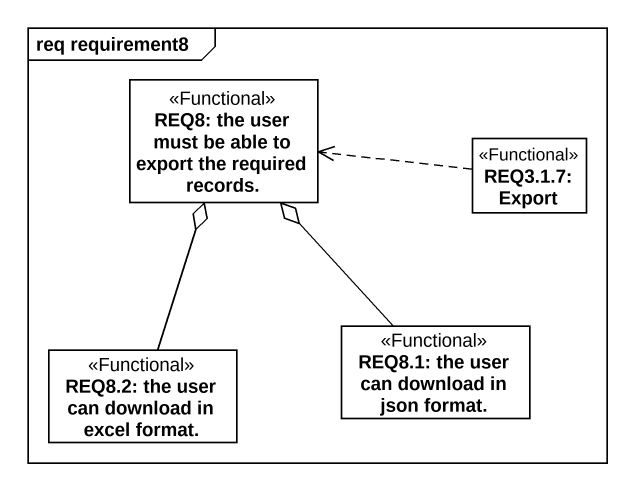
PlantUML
@startuml
mainframe req requirement8
hide circle
hide empty members
class "REQ8: the user must be able to export the required records." as REQ8_the_user_must_be_able <<Functional>>
class "REQ3.1.7: Export" as REQ3_1_7_Export <<Functional>>
class "REQ8.2: the user can download in excel format." as REQ8_2_the_user_can <<Functional>>
class "REQ8.1: the user can download in json format." as REQ8_1_the_user_can <<Functional>>
REQ3_1_7_Export .left.> REQ8_the_user_must_be_able
REQ8_2_the_user_can -up-o REQ8_the_user_must_be_able
REQ8_1_the_user_can -up-o REQ8_the_user_must_be_able
@enduml
